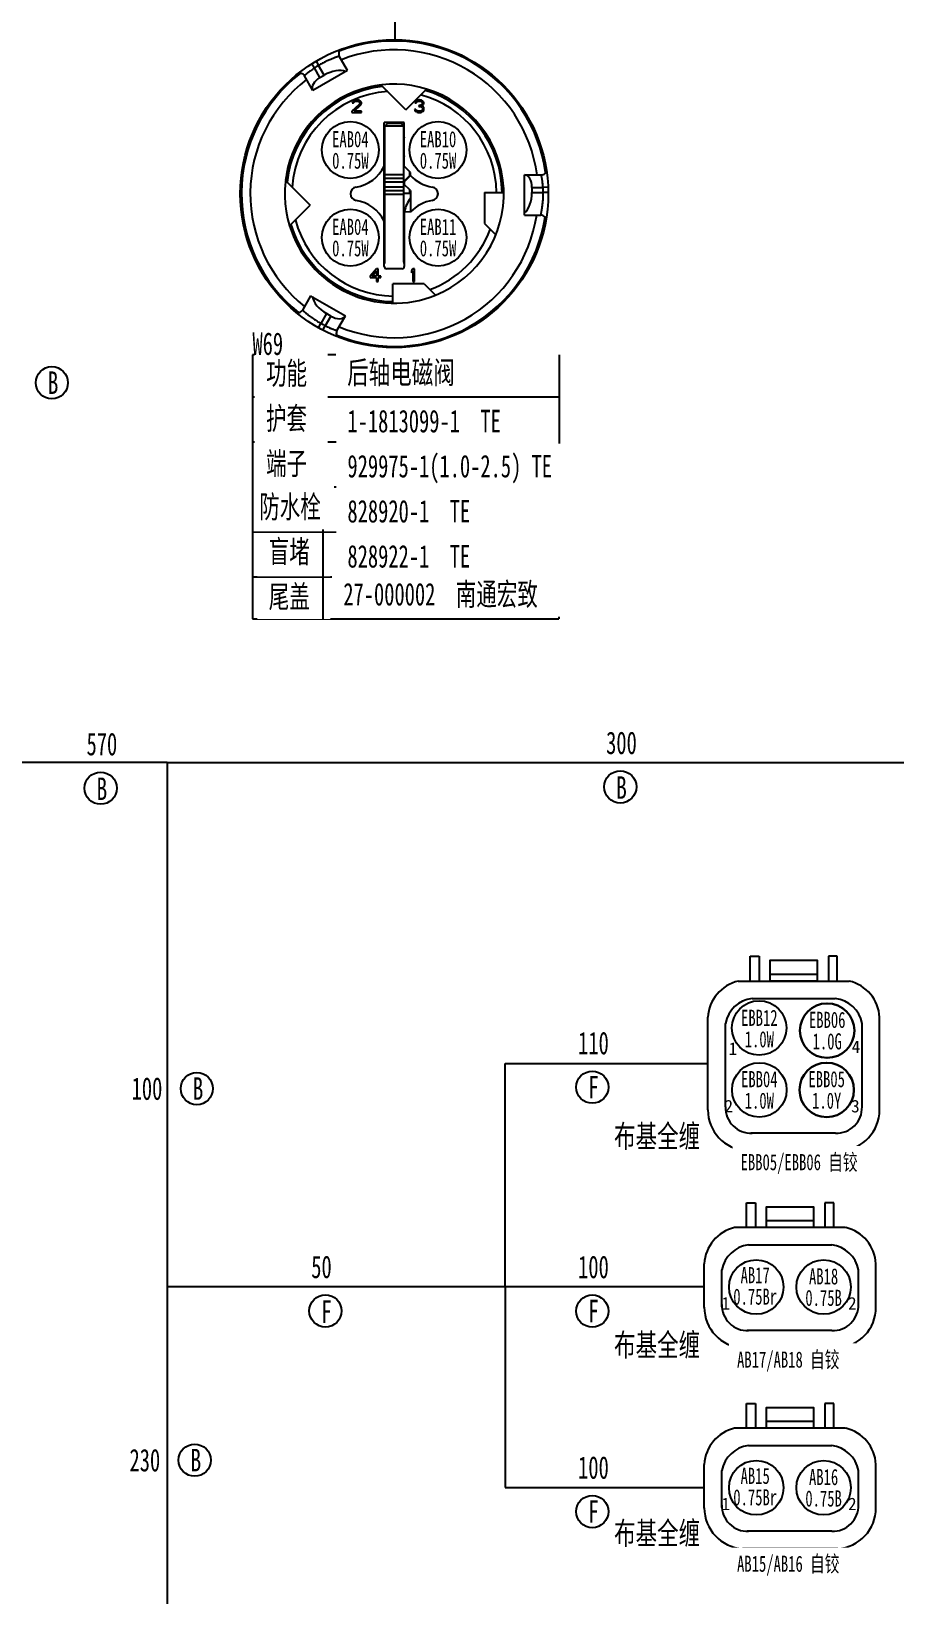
# Model space of a CAD drawing. Header units: millimetres. Extents: x 3853 to 7217, y 3585 to 4426.
# Drawn here: x 6779.6 to 6913.6, y 3832.4 to 4075.3 of the extents above; entities that cross this region are included whole.
import ezdxf

# ---------------------------------------------------------------- set-up
doc = ezdxf.new("R2010")
doc.units = ezdxf.units.MM
doc.layers.add('_0', color=7, linetype='Continuous', lineweight=25)
doc.layers.add('图框层', color=7, linetype='Continuous', lineweight=25)
doc.layers.add('底盘线束', color=7, linetype='Continuous')
doc.styles.get("Standard").update_dxf_attribs({"font": ''})
doc.styles.add('仿宋体', font='', dxfattribs={"width": 0.7, "height": 3.5})
doc.styles.add('标准', font='', dxfattribs={"width": 0.667})
doc.styles.get('Standard').set_extended_font_data('SimSun')
doc.styles.get('仿宋体').set_extended_font_data('SimSun')
doc.styles.get('标准').set_extended_font_data('SimSun')

msp = doc.modelspace()

# ---------------------------------------------------------------- linework, layer by layer
at = {"layer": '_0', "lineweight": -3}
for p, q in [((6836.09, 4073.94), (6836.09, 4105.01)), ((6853.17, 3880.33), (6853.17, 3914.94)), ((6853.17, 3914.94), (6884.63, 3914.94)), ((6800.69, 3880.33), (6853.17, 3880.33)), ((6853.17, 3880.33), (6884.07, 3880.33)), ((6853.17, 3880.33), (6853.17, 3849.09)), ((6853.17, 3849.09), (6884.07, 3849.09))]:
    msp.add_line(p, q, dxfattribs=at)
at = {"layer": '_0', "linetype": 'ByBlock', "lineweight": -3}
for p, q in [((6861.52, 4024.99), (6813.91, 4024.99)), ((6813.9, 4011.49), (6861.52, 4011.49)), ((6813.91, 4004.49), (6861.52, 4004.49)), ((6813.91, 4004.49), (6861.52, 4004.49)), ((6861.5, 3990.5), (6813.9, 3990.5)), ((6800.69, 3961.7), (6800.69, 3798.71))]:
    msp.add_line(p, q, dxfattribs=at)
at = {"layer": '_0'}
for p, q in [((6813.91, 4018.49), (6861.52, 4018.47)), ((6813.9, 3984), (6861.5, 3983.98))]:
    msp.add_line(p, q, dxfattribs=at)
at = {"layer": '_0', "color": 0, "linetype": 'ByBlock', "lineweight": -3}
for q in [(6660.12, 3961.7), (7006.88, 3961.7)]:
    msp.add_line((6800.66, 3961.7), q, dxfattribs=at)
at = {"layer": '_0', "linetype": 'ByBlock', "lineweight": -3}
for centre in [(6782.76, 4020.67), (6790.34, 3957.7), (6871.03, 3957.9), (6805.27, 3911.04), (6866.68, 3911.26), (6825.24, 3876.51), (6866.68, 3876.49), (6804.94, 3853.33), (6866.68, 3845.35)]:
    msp.add_circle(centre, 2.5, dxfattribs=at)
at = {"layer": '图框层'}
for p, q in [((6823.11, 4070.21), (6823.53, 4069.56)), ((6823.8, 4070.63), (6824.19, 4069.96)), ((6825.06, 4068.45), (6824.19, 4069.96)), ((6828.68, 4069.19), (6827.4, 4071.4)), ((6823.29, 4066.08), (6821.98, 4068.34)), ((6828.68, 4069.19), (6823.29, 4066.08)), ((6824.39, 4068.06), (6823.53, 4069.56)), ((6824.39, 4068.06), (6825.06, 4068.45)), ((6837.71, 4063.08), (6833.88, 4066.91)), ((6837.71, 4063.08), (6840.92, 4066.29)), ((6830.5, 4063.9), (6829.36, 4062.87)), ((6829.36, 4062.87), (6829.36, 4062.66)), ((6829.36, 4062.66), (6830.82, 4062.66)), ((6829.45, 4064.32), (6829.4, 4064.15)), ((6829.4, 4064.15), (6829.61, 4064.15)), ((6829.61, 4064.48), (6829.45, 4064.32)), ((6829.77, 4064.56), (6829.61, 4064.48)), ((6829.61, 4064.15), (6829.69, 4064.27)), ((6829.69, 4064.27), (6829.81, 4064.36)), ((6829.69, 4062.87), (6830.7, 4063.78)), ((6830.82, 4062.87), (6829.69, 4062.87)), ((6830.05, 4064.61), (6829.77, 4064.56)), ((6829.81, 4064.36), (6830.01, 4064.4)), ((6830.01, 4064.4), (6830.17, 4064.4)), ((6830.21, 4064.61), (6830.05, 4064.61)), ((6830.17, 4064.4), (6830.38, 4064.36)), ((6830.46, 4064.56), (6830.21, 4064.61)), ((6830.38, 4064.36), (6830.5, 4064.27)), ((6830.62, 4064.48), (6830.46, 4064.56)), ((6830.5, 4064.27), (6830.58, 4064.15)), ((6830.58, 4064.07), (6830.5, 4063.9)), ((6830.58, 4064.15), (6830.58, 4064.07)), ((6830.78, 4064.32), (6830.62, 4064.48)), ((6830.7, 4063.78), (6830.78, 4063.9)), ((6830.82, 4064.15), (6830.78, 4064.32)), ((6830.78, 4063.9), (6830.82, 4064.07)), ((6830.82, 4064.07), (6830.82, 4064.15)), ((6830.82, 4062.66), (6830.82, 4062.87)), ((6839.08, 4063.12), (6839.12, 4062.99)), ((6839.29, 4063.12), (6839.08, 4063.12)), ((6839.17, 4064.32), (6839.12, 4064.15)), ((6839.12, 4064.15), (6839.33, 4064.15)), ((6839.12, 4062.99), (6839.21, 4062.87)), ((6839.33, 4064.48), (6839.17, 4064.32)), ((6839.21, 4062.87), (6839.33, 4062.79)), ((6839.33, 4063.03), (6839.29, 4063.12)), ((6839.49, 4064.56), (6839.33, 4064.48)), ((6839.33, 4064.15), (6839.41, 4064.27)), ((6839.41, 4062.95), (6839.33, 4063.03)), ((6839.33, 4062.79), (6839.49, 4062.7)), ((6839.41, 4064.27), (6839.53, 4064.36)), ((6839.49, 4062.91), (6839.41, 4062.95)), ((6839.77, 4064.61), (6839.49, 4064.56)), ((6839.69, 4062.87), (6839.49, 4062.91)), ((6839.49, 4062.7), (6839.65, 4062.66)), ((6839.53, 4064.36), (6839.73, 4064.4)), ((6839.65, 4062.66), (6839.98, 4062.66)), ((6839.93, 4062.87), (6839.69, 4062.87)), ((6839.73, 4064.4), (6839.89, 4064.4)), ((6839.73, 4063.74), (6839.73, 4063.57)), ((6839.89, 4063.74), (6839.73, 4063.74)), ((6839.73, 4063.57), (6839.89, 4063.57)), ((6839.85, 4064.61), (6839.77, 4064.61)), ((6840.14, 4064.56), (6839.85, 4064.61)), ((6839.89, 4064.4), (6840.1, 4064.36)), ((6840.14, 4063.82), (6839.89, 4063.74)), ((6839.89, 4063.57), (6840.14, 4063.53)), ((6840.14, 4062.91), (6839.93, 4062.87)), ((6839.98, 4062.66), (6840.14, 4062.7)), ((6840.1, 4064.36), (6840.22, 4064.27)), ((6840.3, 4064.48), (6840.14, 4064.56)), ((6840.22, 4063.9), (6840.14, 4063.82)), ((6840.14, 4063.53), (6840.26, 4063.45)), ((6840.22, 4062.95), (6840.14, 4062.91)), ((6840.14, 4062.7), (6840.3, 4062.79)), ((6840.22, 4064.27), (6840.3, 4064.15)), ((6840.3, 4064.07), (6840.22, 4063.9)), ((6840.22, 4063.65), (6840.38, 4063.78)), ((6840.42, 4063.57), (6840.22, 4063.65)), ((6840.3, 4063.03), (6840.22, 4062.95)), ((6840.26, 4063.45), (6840.34, 4063.28)), ((6840.46, 4064.32), (6840.3, 4064.48)), ((6840.3, 4064.15), (6840.3, 4064.07)), ((6840.34, 4063.12), (6840.3, 4063.03)), ((6840.3, 4062.79), (6840.42, 4062.87)), ((6840.34, 4063.28), (6840.34, 4063.12)), ((6840.38, 4063.78), (6840.46, 4063.9)), ((6840.5, 4063.45), (6840.42, 4063.57)), ((6840.42, 4062.87), (6840.5, 4062.99)), ((6840.5, 4064.15), (6840.46, 4064.32)), ((6840.46, 4063.9), (6840.5, 4064.07)), ((6840.5, 4064.07), (6840.5, 4064.15)), ((6840.54, 4063.28), (6840.5, 4063.45)), ((6840.5, 4062.99), (6840.54, 4063.12)), ((6840.54, 4063.12), (6840.54, 4063.28)), ((6834.37, 4038.75), (6834.37, 4061.11)), ((6837.48, 4061.11), (6834.37, 4061.11)), ((6834.47, 4060.52), (6834.86, 4060.91)), ((6834.47, 4039.49), (6834.47, 4060.52)), ((6837.38, 4060.52), (6834.47, 4060.52)), ((6836.99, 4060.91), (6834.86, 4060.91)), ((6837.38, 4060.52), (6836.99, 4060.91)), ((6837.38, 4060.52), (6837.38, 4039.49)), ((6837.48, 4054.3), (6837.48, 4061.11)), ((6834.47, 4053.04), (6837.38, 4053.04)), ((6837.38, 4051.87), (6838.36, 4052.84)), ((6838.45, 4053.33), (6837.4, 4054.38)), ((6838.46, 4052.85), (6837.48, 4051.87)), ((6838.36, 4052.84), (6838.36, 4053.43)), ((6838.45, 4052.84), (6838.45, 4053.33)), ((6856.14, 4052.94), (6858.76, 4052.94)), ((6856.14, 4046.72), (6856.14, 4052.94)), ((6819.04, 4052.07), (6822.87, 4048.24)), ((6834.47, 4052.46), (6837.38, 4052.46)), ((6834.47, 4051.87), (6837.38, 4051.87)), ((6834.47, 4051.09), (6837.38, 4051.09)), ((6834.47, 4050.51), (6837.38, 4050.51)), ((6838.45, 4050.51), (6837.38, 4051.58)), ((6837.48, 4051.87), (6837.48, 4051.48)), ((6838.36, 4050.12), (6838.36, 4050.61)), ((6838.45, 4050.51), (6838.45, 4047.21)), ((6857.31, 4051), (6859.04, 4051)), ((6857.31, 4051), (6857.31, 4050.22)), ((6859.81, 4051.03), (6859.04, 4051)), ((6819.66, 4045.04), (6822.87, 4048.24)), ((6837.38, 4049.93), (6834.47, 4049.93)), ((6837.38, 4050.12), (6838.36, 4050.12)), ((6849.92, 4050.22), (6852.93, 4050.22)), ((6849.92, 4050.22), (6849.92, 4045.38)), ((6857.31, 4050.22), (6859.06, 4050.22)), ((6859.83, 4050.23), (6859.06, 4050.22)), ((6837.48, 4047.26), (6838.45, 4047.21)), ((6837.48, 4047.26), (6837.48, 4038.75)), ((6856.14, 4046.72), (6858.7, 4046.72)), ((6849.92, 4045.38), (6851.68, 4043.62)), ((6833.17, 4038.36), (6832.2, 4037.24)), ((6833.41, 4038.36), (6833.17, 4038.36)), ((6833.41, 4037.24), (6833.41, 4038.36)), ((6837.09, 4038.36), (6834.76, 4038.36)), ((6838.84, 4038.36), (6838.6, 4038.07)), ((6839.08, 4038.36), (6838.84, 4038.36)), ((6839.08, 4036.42), (6839.08, 4038.36)), ((6832.2, 4037.24), (6832.2, 4037)), ((6832.2, 4037), (6833.17, 4037)), ((6832.48, 4037.24), (6833.17, 4038.03)), ((6833.17, 4037.24), (6832.48, 4037.24)), ((6833.17, 4038.03), (6833.17, 4037.24)), ((6833.17, 4037), (6833.17, 4036.42)), ((6833.17, 4036.42), (6833.41, 4036.42)), ((6833.82, 4037.24), (6833.41, 4037.24)), ((6833.41, 4037), (6833.82, 4037)), ((6833.41, 4036.42), (6833.41, 4037)), ((6833.82, 4037), (6833.82, 4037.24)), ((6840.57, 4036.03), (6835.73, 4036.03)), ((6835.73, 4033.02), (6835.73, 4036.03)), ((6838.6, 4038.07), (6838.6, 4037.74)), ((6838.6, 4037.74), (6838.84, 4038.03)), ((6838.84, 4038.03), (6838.84, 4036.42)), ((6838.84, 4036.42), (6839.08, 4036.42)), ((6840.57, 4036.03), (6842.33, 4034.27)), ((6822.95, 4034.17), (6821.68, 4031.96)), ((6822.95, 4034.17), (6828.34, 4031.06)), ((6825.4, 4031.41), (6824.53, 4029.89)), ((6826.08, 4031.02), (6825.21, 4029.52)), ((6826.08, 4031.02), (6825.4, 4031.41)), ((6827.03, 4028.79), (6828.34, 4031.06)), ((6824.15, 4029.22), (6824.53, 4029.89)), ((6824.85, 4028.84), (6825.21, 4029.52))]:
    msp.add_line(p, q, dxfattribs=at)
at = {"layer": '图框层', "color": 0, "linetype": 'ByBlock', "lineweight": -3}
for p, q in [((6894.31, 3928.82), (6901.61, 3928.82)), ((6891.49, 3925.04), (6904.42, 3925.04)), ((6884.63, 3907.73), (6884.63, 3922.12)), ((6911.29, 3907.73), (6911.29, 3922.12)), ((6887.35, 3908.19), (6887.35, 3921.18)), ((6908.57, 3908.19), (6908.57, 3921.18)), ((6904.43, 3904.12), (6891.31, 3904.12)), ((6905.35, 3901.42), (6890.57, 3901.42)), ((6893.75, 3890.54), (6901.05, 3890.54)), ((6890.93, 3886.76), (6903.86, 3886.76)), ((6884.07, 3877.07), (6884.07, 3883.84)), ((6886.8, 3877.14), (6886.79, 3882.9)), ((6908.01, 3877.31), (6908.01, 3882.9)), ((6910.73, 3877.07), (6910.73, 3883.84)), ((6903.87, 3873.46), (6890.75, 3873.46)), ((6904.79, 3870.76), (6890.01, 3870.76)), ((6893.75, 3859.37), (6901.05, 3859.37)), ((6890.93, 3855.59), (6903.86, 3855.59)), ((6884.07, 3845.9), (6884.07, 3852.68)), ((6886.8, 3845.98), (6886.79, 3851.73)), ((6908.01, 3846.15), (6908.01, 3851.73)), ((6910.73, 3845.9), (6910.73, 3852.68)), ((6903.87, 3842.3), (6890.75, 3842.3)), ((6904.79, 3839.6), (6890.01, 3839.6))]:
    msp.add_line(p, q, dxfattribs=at)
for points in [[(6894.31, 3927.74), (6894.31, 3930.98), (6901.61, 3930.98), (6901.61, 3927.74)], [(6893.75, 3889.46), (6893.75, 3892.7), (6901.05, 3892.7), (6901.05, 3889.46)], [(6893.75, 3858.29), (6893.75, 3861.53), (6901.05, 3861.53), (6901.05, 3858.29)]]:
    msp.add_lwpolyline(points, close=True, dxfattribs=at)
at = {"layer": '图框层'}
for centre in [(6829.12, 4056.83), (6842.73, 4056.83), (6829.12, 4043.22), (6842.73, 4043.22)]:
    msp.add_circle(centre, 4.42, dxfattribs=at)
for centre, radius, start, end in [((6828.08, 4071.79), 0.778, 111.1121, 210), ((6835.93, 4050.03), 23.72, 7.9254, 111.1055), ((6835.93, 4050.03), 22.36, 7.4957, 111.4964), ((6835.93, 4050.03), 23.13, 120.4815, 122.4081), ((6835.93, 4050.03), 23.72, 127.9254, 231.1055), ((6835.93, 4050.03), 22.36, 127.4957, 231.4964), ((6821.31, 4067.96), 0.778, 30, 122.959), ((6835.93, 4050.03), 17.01, 72.9416, 197.0584), ((6835.93, 4050.03), 17.01, 96.8922, 173.1078), ((6835.93, 4050.03), 16.75, 96.1901, 173.8099), ((6835.93, 4050.03), 15.89, 93.6436, 176.3564), ((6835.93, 4050.03), 15.89, 0.7011, 75.1108), ((6835.93, 4050.03), 16.75, 0.665, 73.4152), ((6835.93, 4050.03), 17.01, 292.1344, 72.9416), ((6829.12, 4059.75), 5.35, 349.0575, 0), ((6842.73, 4059.75), 5.35, 180, 190.9425), ((6829.12, 4056.83), 5.35, 349.0575, 0), ((6842.73, 4056.83), 5.35, 180, 190.9425), ((6829.12, 4056.83), 5.83, 278.7974, 334.1581), ((6837.12, 4054.11), 0.389, 45, 48.2492), ((6842.73, 4056.83), 5.83, 222.8334, 261.2026), ((6858.76, 4053.72), 0.778, 270, 2.959), ((6830.17, 4050.03), 1.05, 98.7974, 261.2026), ((6841.68, 4050.03), 1.05, 278.6125, 81.2026), ((6835.93, 4050.03), 23.13, 0.4815, 2.4081), ((6829.12, 4043.22), 5.83, 25.8419, 81.2026), ((6842.73, 4046.14), 5.35, 143.1301, 167.9175), ((6842.71, 4043.22), 5.83, 98.6125, 136.85), ((6835.93, 4050.03), 15.89, 194.8892, 269.2989), ((6835.93, 4050.03), 22.36, 247.4957, 351.4964), ((6829.12, 4046.14), 5.35, 349.0575, 10.9425), ((6842.73, 4046.14), 5.35, 169.0575, 190.9425), ((6858.7, 4045.94), 0.778, 351.1121, 90), ((6835.93, 4050.03), 17.01, 197.0584, 292.1259), ((6835.93, 4050.03), 16.75, 196.5848, 269.335), ((6829.12, 4043.22), 5.35, 349.0575, 0), ((6842.73, 4043.22), 5.35, 180, 190.9425), ((6835.93, 4050.03), 15.89, 290.4163, 339.5837), ((6833.5, 4039.49), 0.972, 334.2402, 0), ((6834.76, 4038.75), 0.389, 180, 270), ((6837.09, 4038.75), 0.389, 270, 0), ((6838.36, 4039.49), 0.972, 180, 205.7598), ((6821, 4032.35), 0.778, 231.1121, 330), ((6835.93, 4050.03), 23.13, 240.4815, 242.4081), ((6827.71, 4028.4), 0.778, 150, 242.959)]:
    msp.add_arc(centre, radius, start, end, dxfattribs=at)
at = {"layer": '图框层', "color": 0, "linetype": 'ByBlock', "lineweight": -3}
for centre, radius, start, end in [((6890.73, 3921.79), 6.11, 103.2093, 176.8956), ((6905.19, 3921.79), 6.11, 3.1044, 76.7907), ((6892.05, 3920.28), 4.79, 96.7145, 169.2609), ((6903.86, 3920.28), 4.79, 10.7391, 83.2855), ((6890.94, 3907.73), 6.32, 179.972, 266.5622), ((6891.31, 3908.08), 3.96, 178.3954, 272.5652), ((6904.61, 3908.08), 3.96, 267.4348, 1.6046), ((6904.97, 3907.73), 6.32, 273.4378, 0.028), ((6890.17, 3883.51), 6.11, 103.2093, 176.8956), ((6904.63, 3883.51), 6.11, 3.1044, 76.7907), ((6891.49, 3882), 4.79, 96.7145, 169.2609), ((6903.3, 3882), 4.79, 10.7391, 83.2855), ((6890.39, 3877.07), 6.32, 179.972, 266.5622), ((6890.75, 3877.42), 3.96, 178.3954, 272.5652), ((6904.05, 3877.42), 3.96, 267.4348, 1.6046), ((6904.41, 3877.07), 6.32, 273.4378, 0.028), ((6890.17, 3852.35), 6.11, 103.2093, 176.8956), ((6904.63, 3852.35), 6.11, 3.1044, 76.7907), ((6891.49, 3850.84), 4.79, 96.7145, 169.2609), ((6903.3, 3850.84), 4.79, 10.7391, 83.2855), ((6890.75, 3846.26), 3.96, 178.3954, 272.5652), ((6904.05, 3846.26), 3.96, 267.4348, 1.6046), ((6890.39, 3845.91), 6.32, 179.972, 266.5622), ((6904.41, 3845.91), 6.32, 273.4378, 0.028)]:
    msp.add_arc(centre, radius, start, end, dxfattribs=at)
at = {"layer": '图框层'}
for centre, major_axis, start_param, end_param in [((6824.95, 4067.09), (1.68, 0.97), 1.570796, 3.141593), ((6826.08, 4066.7), (3.03, 1.75), 0.436367, 1.570796), ((6856.19, 4051), (0, 1.94), 4.712389, 6.283185), ((6855.29, 4050.22), (0, 3.5), 3.57796, 4.712389), ((6826.41, 4033.16), (3.03, -1.75), 3.57796, 4.712389), ((6826.64, 4031.99), (1.68, -0.97), 4.712389, 6.283185)]:
    msp.add_ellipse(centre, major_axis=major_axis, ratio=0.57735, start_param=start_param, end_param=end_param, dxfattribs=at)
for points, knots in [([(6827.4, 4071.4), (6827.4, 4071.4), (6827.4, 4071.4), (6827.4, 4071.4), (6827.4, 4071.4), (6827.4, 4071.4), (6827.4, 4071.4), (6827.39, 4071.39), (6827.38, 4071.39), (6827.38, 4071.39), (6827.36, 4071.39), (6827.35, 4071.38), (6827.34, 4071.38), (6827.32, 4071.37), (6827.29, 4071.36), (6827.25, 4071.35), (6827.2, 4071.33), (6827.14, 4071.31), (6827.07, 4071.29), (6827, 4071.26), (6826.92, 4071.23), (6826.8, 4071.19), (6826.63, 4071.13), (6826.41, 4071.05), (6826.18, 4070.95), (6825.92, 4070.84), (6825.65, 4070.72), (6825.37, 4070.59), (6825.08, 4070.45), (6824.68, 4070.24), (6824.39, 4070.08), (6824.19, 4069.96)], [0, 0, 0, 0, 0.000077, 0.000308, 0.000692, 0.001231, 0.001922, 0.002768, 0.004918, 0.00768, 0.011052, 0.01503, 0.019611, 0.024792, 0.030569, 0.043891, 0.059538, 0.077461, 0.097609, 0.119925, 0.144347, 0.170808, 0.229567, 0.29561, 0.368294, 0.446935, 0.530806, 0.619134, 0.711099, 0.80584, 1, 1, 1, 1]), ([(6823.53, 4069.56), (6823.42, 4069.49), (6823.21, 4069.35), (6822.97, 4069.16), (6822.78, 4069.02), (6822.65, 4068.92), (6822.53, 4068.82), (6822.42, 4068.73), (6822.32, 4068.65), (6822.24, 4068.57), (6822.17, 4068.52), (6822.12, 4068.47), (6822.1, 4068.45), (6822.07, 4068.42), (6822.05, 4068.4), (6822.03, 4068.39), (6822.01, 4068.37), (6822, 4068.36), (6822, 4068.36), (6821.99, 4068.36), (6821.99, 4068.35), (6821.99, 4068.35), (6821.98, 4068.35), (6821.98, 4068.35), (6821.98, 4068.34), (6821.98, 4068.34), (6821.98, 4068.34)], [0, 0, 0, 0, 0.193833, 0.380292, 0.468562, 0.552426, 0.631106, 0.703864, 0.770002, 0.828865, 0.879846, 0.902206, 0.922394, 0.940353, 0.956029, 0.969377, 0.980355, 0.984944, 0.988929, 0.992306, 0.995073, 0.997227, 0.998767, 0.999306, 0.999692, 1, 1, 1, 1]), ([(6859.04, 4051), (6859.03, 4051.12), (6859.01, 4051.37), (6858.98, 4051.68), (6858.95, 4051.91), (6858.93, 4052.07), (6858.9, 4052.23), (6858.88, 4052.37), (6858.85, 4052.49), (6858.83, 4052.61), (6858.82, 4052.69), (6858.8, 4052.75), (6858.8, 4052.79), (6858.79, 4052.83), (6858.78, 4052.86), (6858.78, 4052.88), (6858.77, 4052.9), (6858.77, 4052.91), (6858.77, 4052.92), (6858.77, 4052.93), (6858.76, 4052.93), (6858.76, 4052.94), (6858.76, 4052.94), (6858.76, 4052.94), (6858.76, 4052.94), (6858.76, 4052.94), (6858.76, 4052.94)], [0, 0, 0, 0, 0.193832, 0.380291, 0.468562, 0.552426, 0.631105, 0.703863, 0.770002, 0.828865, 0.879846, 0.902206, 0.922394, 0.940353, 0.956029, 0.969377, 0.980355, 0.984944, 0.988929, 0.992306, 0.995073, 0.997227, 0.998767, 0.999306, 0.999692, 1, 1, 1, 1]), ([(6858.7, 4046.72), (6858.7, 4046.72), (6858.7, 4046.72), (6858.7, 4046.72), (6858.7, 4046.72), (6858.7, 4046.72), (6858.7, 4046.73), (6858.7, 4046.73), (6858.7, 4046.74), (6858.7, 4046.75), (6858.7, 4046.76), (6858.71, 4046.77), (6858.71, 4046.79), (6858.71, 4046.81), (6858.72, 4046.83), (6858.73, 4046.87), (6858.74, 4046.93), (6858.75, 4046.99), (6858.77, 4047.06), (6858.78, 4047.14), (6858.8, 4047.22), (6858.82, 4047.35), (6858.85, 4047.52), (6858.89, 4047.75), (6858.92, 4048.01), (6858.96, 4048.28), (6858.99, 4048.57), (6859.02, 4048.88), (6859.04, 4049.2), (6859.06, 4049.65), (6859.06, 4049.99), (6859.06, 4050.22)], [0, 0, 0, 0, 0.000077, 0.000308, 0.000692, 0.001231, 0.001922, 0.002768, 0.004918, 0.00768, 0.011052, 0.01503, 0.019611, 0.024792, 0.030569, 0.043891, 0.059538, 0.077461, 0.097609, 0.119925, 0.144347, 0.170808, 0.229567, 0.29561, 0.368294, 0.446935, 0.530806, 0.619134, 0.711099, 0.80584, 1, 1, 1, 1]), ([(6821.68, 4031.96), (6821.68, 4031.96), (6821.68, 4031.96), (6821.68, 4031.96), (6821.68, 4031.96), (6821.68, 4031.95), (6821.68, 4031.95), (6821.69, 4031.95), (6821.69, 4031.95), (6821.7, 4031.94), (6821.71, 4031.93), (6821.72, 4031.92), (6821.73, 4031.91), (6821.74, 4031.9), (6821.76, 4031.88), (6821.79, 4031.85), (6821.84, 4031.82), (6821.88, 4031.77), (6821.94, 4031.73), (6822, 4031.68), (6822.06, 4031.62), (6822.16, 4031.54), (6822.3, 4031.42), (6822.48, 4031.28), (6822.68, 4031.12), (6822.9, 4030.95), (6823.14, 4030.78), (6823.39, 4030.6), (6823.66, 4030.42), (6824.04, 4030.18), (6824.33, 4030.01), (6824.53, 4029.89)], [0, 0, 0, 0, 0.000077, 0.000308, 0.000692, 0.001231, 0.001922, 0.002768, 0.004918, 0.00768, 0.011052, 0.01503, 0.019611, 0.024792, 0.030569, 0.043891, 0.059538, 0.077461, 0.09761, 0.119925, 0.144347, 0.170808, 0.229567, 0.29561, 0.368294, 0.446935, 0.530806, 0.619134, 0.711099, 0.80584, 1, 1, 1, 1]), ([(6825.21, 4029.52), (6825.32, 4029.47), (6825.55, 4029.36), (6825.83, 4029.23), (6826.05, 4029.14), (6826.2, 4029.08), (6826.34, 4029.03), (6826.48, 4028.98), (6826.6, 4028.93), (6826.71, 4028.9), (6826.79, 4028.87), (6826.85, 4028.85), (6826.89, 4028.84), (6826.92, 4028.83), (6826.95, 4028.82), (6826.97, 4028.81), (6826.99, 4028.8), (6827, 4028.8), (6827.01, 4028.8), (6827.02, 4028.79), (6827.02, 4028.79), (6827.03, 4028.79), (6827.03, 4028.79), (6827.03, 4028.79), (6827.03, 4028.79), (6827.03, 4028.79), (6827.03, 4028.79)], [0, 0, 0, 0, 0.193832, 0.380291, 0.468562, 0.552426, 0.631105, 0.703863, 0.770002, 0.828865, 0.879846, 0.902206, 0.922394, 0.940353, 0.956029, 0.969377, 0.980355, 0.984944, 0.988929, 0.992306, 0.995073, 0.997227, 0.998767, 0.999306, 0.999692, 1, 1, 1, 1])]:
    msp.add_open_spline(points, degree=3, knots=knots, dxfattribs=at)
at = {"layer": '底盘线束', "color": 0, "linetype": 'ByBlock', "lineweight": -3}
for p, q in [((6891.19, 3927.74), (6891.19, 3931.59)), ((6891.19, 3931.59), (6892.58, 3931.59)), ((6892.58, 3931.59), (6892.58, 3927.74)), ((6904.73, 3931.59), (6903.34, 3931.59)), ((6903.34, 3931.59), (6903.34, 3927.74)), ((6904.73, 3927.74), (6904.73, 3931.59)), ((6889.33, 3927.74), (6906.58, 3927.74)), ((6890.63, 3889.46), (6890.63, 3893.31)), ((6890.63, 3893.31), (6892.02, 3893.31)), ((6892.02, 3893.31), (6892.02, 3889.46)), ((6904.17, 3893.31), (6902.78, 3893.31)), ((6902.78, 3893.31), (6902.78, 3889.46)), ((6904.17, 3889.46), (6904.17, 3893.31)), ((6906.02, 3889.46), (6888.77, 3889.46)), ((6890.63, 3858.29), (6890.63, 3862.14)), ((6890.63, 3862.14), (6892.02, 3862.14)), ((6892.02, 3862.14), (6892.02, 3858.29)), ((6904.17, 3862.14), (6902.78, 3862.14)), ((6902.78, 3862.14), (6902.78, 3858.29)), ((6904.17, 3858.29), (6904.17, 3862.14)), ((6906.02, 3858.29), (6888.77, 3858.29))]:
    msp.add_line(p, q, dxfattribs=at)
for centre in [(6892.59, 3920.46), (6892.62, 3910.84), (6892.14, 3880.22), (6902.6, 3880.22), (6892.14, 3849.05), (6902.6, 3849.05)]:
    msp.add_circle(centre, 4.23, dxfattribs=at)
at = {"layer": '底盘线束', "color": 1, "linetype": 'ByBlock', "lineweight": 30}
for centre in [(6903.15, 3920.05), (6903.08, 3910.84)]:
    msp.add_circle(centre, 4.23, dxfattribs=at)

# ---------------------------------------------------------------- texts
at = {"layer": '_0', "char_height": 2.5, "width": 4.9731, "attachment_point": 1, "style": '标准'}
for s, insert in [('\\pxsm0.8,qc,t0.32;{\\fFangSong_GB2312|b0|i0|c134|p2;EAB04\\P0.75W}', (6826.63, 4059.75)), ('\\pxsm0.8,qc,t0.32;{\\fFangSong_GB2312|b0|i0|c134|p2;EAB10\\P0.75W}', (6840.24, 4059.75)), ('\\pxsm0.8,qc,t0.32;{\\fFangSong_GB2312|b0|i0|c134|p2;EAB04\\P0.75W}', (6826.63, 4046.14)), ('\\pxsm0.8,qc,t0.32;{\\fFangSong_GB2312|b0|i0|c134|p2;EAB11\\P0.75W}', (6840.24, 4046.14))]:
    msp.add_mtext(s, dxfattribs=dict(at, insert=insert))
at = {"layer": '_0', "linetype": 'ByBlock', "lineweight": -3, "char_height": 3.5, "attachment_point": 1, "style": '标准'}
for s, insert in [('{\\W0.7;B}', (6782.11, 4022.43)), ('570', (6788.15, 3966.31)), ('300', (6868.83, 3966.5)), ('110', (6864.48, 3919.87)), ('{\\W0.7;B}', (6804.62, 3912.8)), ('50', (6823.04, 3885.11)), ('100', (6864.48, 3885.1)), ('{\\W0.7;B}', (6804.29, 3855.09)), ('100', (6864.48, 3853.95))]:
    msp.add_mtext(s, dxfattribs=dict(at, insert=insert))
for s, insert, width in [('{\\W0.7;B}', (6789.7, 3959.36), 2.5227), ('{\\W0.7;B}', (6870.38, 3959.55), 2.5227), ('100', (6795.15, 3912.8), 15.1586), ('{\\W0.7;F}', (6866.03, 3913.02), 2.4249), ('{\\W0.7;F}', (6824.59, 3878.16), 2.5227), ('{\\W0.7;F}', (6866.03, 3878.25), 2.4249), ('230', (6794.82, 3855.09), 15.1586), ('{\\W0.7;F}', (6866.03, 3847.11), 2.4249)]:
    msp.add_mtext(s, dxfattribs=dict(at, insert=insert, width=width))
at = {"layer": '_0', "color": 0, "char_height": 2.5, "width": 6.0174, "attachment_point": 1, "style": '标准'}
for s, insert in [('\\pxsm0.8,qc,t0.3872;{\\fFangSong_GB2312|b0|i0|c134|p2;EBB12\\P1.0W}', (6889.61, 3923.29)), ('\\pxsm0.8,qc,t0.3872;{\\fFangSong_GB2312|b0|i0|c134|p2;EBB06\\P1.0G}', (6900.15, 3922.97)), ('\\pxsm0.8,qc,t0.3872;{\\fFangSong_GB2312|b0|i0|c134|p2;EBB04\\P1.0W}', (6889.61, 3913.76)), ('\\pxsm0.8,qc,t0.3872;{\\fFangSong_GB2312|b0|i0|c134|p2;EBB05\\P1.0Y}', (6900.07, 3913.76)), ('\\pxsm0.8,qc,t0.3872;{\\fFangSong_GB2312|b0|i0|c134|p2;AB17\\P0.75Br}', (6888.97, 3883.32)), ('\\pxsm0.8,qc,t0.3872;{\\fFangSong_GB2312|b0|i0|c134|p2;AB18\\P0.75B}', (6899.59, 3883.13)), ('\\pxsm0.8,qc,t0.3872;{\\fFangSong_GB2312|b0|i0|c134|p2;AB15\\P0.75Br}', (6888.97, 3852.15)), ('\\pxsm0.8,qc,t0.3872;{\\fFangSong_GB2312|b0|i0|c134|p2;AB16\\P0.75B}', (6899.59, 3851.97))]:
    msp.add_mtext(s, dxfattribs=dict(at, insert=insert))
at = {"layer": '_0', "color": 1, "char_height": 3.5, "width": 15.1586, "attachment_point": 1, "style": '仿宋体'}
for insert in [(6870.06, 3905.41), (6870.06, 3873), (6870.06, 3843.76)]:
    msp.add_mtext('布基全缠', dxfattribs=dict(at, insert=insert))
at = {"layer": '图框层', "color": 0, "linetype": 'ByBlock', "lineweight": -3}
for s, p in [('1', (6887.85, 3916.27)), ('4', (6906.96, 3916.56)), ('2', (6887.22, 3907.35)), ('3', (6906.88, 3907.35)), ('1', (6886.75, 3876.73)), ('2', (6906.4, 3876.73)), ('1', (6886.75, 3845.57)), ('2', (6906.4, 3845.57))]:
    msp.add_text(s, height=1.94, dxfattribs=at).set_placement(p)

# ---------------------------------------------------------------- next in the draw order: texts
at = {"layer": '_0', "char_height": 3.5, "attachment_point": 1, "style": '标准', "bg_fill": 2}
for s, insert, width in [('{\\fFangSong_GB2312|b0|i0|c134|p2;\\W0.7;后轴电磁阀}', (6828.62, 4024.01), 36.2083), ('{\\fFangSong_GB2312|b0|i0|c134|p2;盲堵}', (6816.44, 3996.2), 7.8037)]:
    msp.add_mtext(s, dxfattribs=dict(at, insert=insert, width=width))
at = {"layer": '_0', "color": 1, "char_height": 2.5, "width": 18.7954, "attachment_point": 1, "style": '标准', "bg_fill": 2}
for s, insert in [('{\\fFangSong_GB2312|b0|i0|c134|p2;EBB05/EBB06 自铰}', (6889.71, 3900.87)), ('{\\fFangSong_GB2312|b0|i0|c134|p2;AB17/AB18 自铰}', (6889.16, 3870.21)), ('{\\fFangSong_GB2312|b0|i0|c134|p2;AB15/AB16 自铰}', (6889.16, 3838.5))]:
    msp.add_mtext(s, dxfattribs=dict(at, insert=insert))

# ---------------------------------------------------------------- next in the draw order: linework, layer by layer
at = {"layer": '_0', "linetype": 'ByBlock', "lineweight": -3}
msp.add_line((6813.91, 3997.49), (6861.52, 3997.5), dxfattribs=at)
at = {"layer": '图框层'}
msp.add_arc((6835.93, 4050.03), 23.72, 247.9254, 351.1055, dxfattribs=at)

# ---------------------------------------------------------------- next in the draw order: texts
at = {"layer": '_0', "char_height": 3.5, "attachment_point": 1, "style": '标准', "bg_fill": 2}
for s, insert, width in [('{\\fFangSong_GB2312|b0|i0|c134|p2;1-1813099-1  TE}', (6828.66, 4016.47), 35.8921), ('{\\fFangSong_GB2312|b0|i0|c134|p2;尾盖}', (6816.44, 3989.21), 7.8037)]:
    msp.add_mtext(s, dxfattribs=dict(at, insert=insert, width=width))

# ---------------------------------------------------------------- next in the draw order: linework, layer by layer
at = {"layer": '_0', "linetype": 'ByBlock', "lineweight": -3}
for p, q in [((6824.82, 4024.99), (6824.83, 3983.99)), ((6813.91, 3990.5), (6861.52, 3990.51))]:
    msp.add_line(p, q, dxfattribs=at)
at = {"layer": '_0', "lineweight": -3}
for p, q in [((6861.52, 4024.99), (6861.5, 3983.98)), ((6813.9, 3990.5), (6813.9, 3984))]:
    msp.add_line(p, q, dxfattribs=at)

# ---------------------------------------------------------------- next in the draw order: texts
at = {"layer": '_0', "insert": (6816.02, 4023.9), "char_height": 3.5, "width": 7.8037, "attachment_point": 1, "style": '标准', "bg_fill": 2}
msp.add_mtext('{\\fFangSong_GB2312|b0|i0|c134|p2;功能}', dxfattribs=at)

# ---------------------------------------------------------------- next in the draw order: linework, layer by layer
at = {"layer": '图框层'}
msp.add_circle((6835.93, 4050.03), 23.91, dxfattribs=at)

# ---------------------------------------------------------------- next in the draw order: texts
at = {"layer": '_0', "linetype": 'ByBlock', "lineweight": -3, "insert": (6813.91, 4028.49), "char_height": 3.5, "width": 15.1586, "attachment_point": 1, "style": '标准'}
msp.add_mtext('W69', dxfattribs=at)
at = {"layer": '_0', "insert": (6816.02, 4016.9), "char_height": 3.5, "width": 7.8037, "attachment_point": 1, "style": '标准', "bg_fill": 2}
msp.add_mtext('{\\fFangSong_GB2312|b0|i0|c134|p2;护套}', dxfattribs=at)

# ---------------------------------------------------------------- next in the draw order: linework, layer by layer
at = {"layer": '_0', "lineweight": -3}
msp.add_line((6813.91, 4024.99), (6813.91, 4018.49), dxfattribs=at)

# ---------------------------------------------------------------- next in the draw order: texts
at = {"layer": '_0', "insert": (6816.02, 4009.9), "char_height": 3.5, "width": 7.8037, "attachment_point": 1, "style": '标准', "bg_fill": 2}
msp.add_mtext('{\\fFangSong_GB2312|b0|i0|c134|p2;端子}', dxfattribs=at)

# ---------------------------------------------------------------- next in the draw order: linework, layer by layer
at = {"layer": '_0', "lineweight": -3}
msp.add_line((6813.91, 4018.49), (6813.91, 4011.49), dxfattribs=at)

# ---------------------------------------------------------------- next in the draw order: texts
at = {"layer": '_0', "insert": (6814.97, 4003.17), "char_height": 3.5, "width": 9.8578, "attachment_point": 1, "style": '标准', "bg_fill": 2}
msp.add_mtext('{\\fFangSong_GB2312|b0|i0|c134|p2;防水栓}', dxfattribs=at)

# ---------------------------------------------------------------- next in the draw order: linework, layer by layer
at = {"layer": '_0', "lineweight": -3}
for p, q in [((6813.91, 4011.49), (6813.91, 4004.49)), ((6813.91, 4004.49), (6813.91, 3997.49)), ((6813.91, 3997.49), (6813.91, 3990.5))]:
    msp.add_line(p, q, dxfattribs=at)

# ---------------------------------------------------------------- next in the draw order: texts
at = {"layer": '_0', "insert": (6828.66, 4009.47), "char_height": 3.5, "width": 35.8921, "attachment_point": 1, "style": '标准', "bg_fill": 2}
msp.add_mtext('{\\fFangSong_GB2312|b0|i0|c134|p2;929975-1(1.0-2.5) TE}', dxfattribs=at)

# ---------------------------------------------------------------- next in the draw order: texts
at = {"layer": '_0', "insert": (6828.66, 4002.47), "char_height": 3.5, "width": 35.8921, "attachment_point": 1, "style": '标准', "bg_fill": 2}
msp.add_mtext('{\\fFangSong_GB2312|b0|i0|c134|p2;828920-1  TE}', dxfattribs=at)

# ---------------------------------------------------------------- next in the draw order: texts
at = {"layer": '_0', "insert": (6828.66, 3995.47), "char_height": 3.5, "width": 35.8921, "attachment_point": 1, "style": '标准', "bg_fill": 2}
msp.add_mtext('{\\fFangSong_GB2312|b0|i0|c134|p2;828922-1  TE}', dxfattribs=at)

# ---------------------------------------------------------------- next in the draw order: texts
at = {"layer": '_0', "insert": (6828.02, 3989.58), "char_height": 3.5, "width": 35.8921, "attachment_point": 1, "style": '标准', "bg_fill": 2}
msp.add_mtext('{\\fFangSong_GB2312|b0|i0|c134|p2;27-000002  南通宏致}', dxfattribs=at)

doc.saveas('drawing.dxf')
